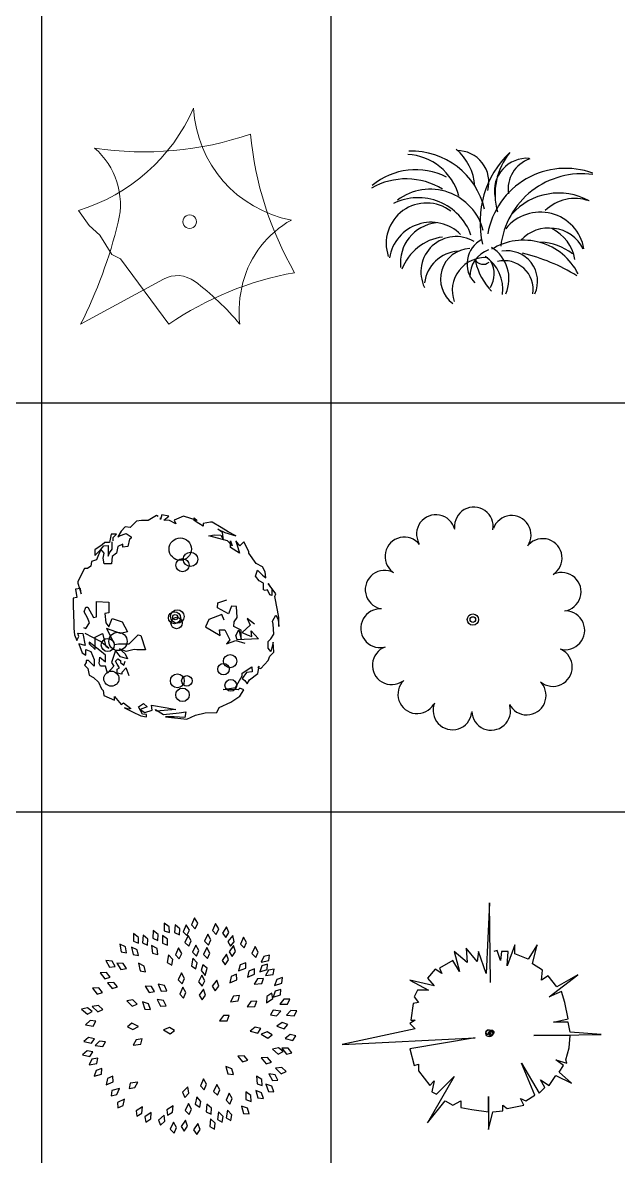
# Model space of a CAD drawing. Header units: millimetres. Extents: x -4017 to 59953, y -688 to 66564.
# Drawn here: x 32926 to 37143, y 26172 to 34195 of the extents above; entities that cross this region are included whole.
import ezdxf

# ---------------------------------------------------------------- set-up
doc = ezdxf.new("R2010")
doc.units = ezdxf.units.MM
doc.layers.add('www.cad-blocks.net', color=7, linetype='Continuous')

# ---------------------------------------------------------------- blocks, each defined once
blk = doc.blocks.new('A$C516926BB')
for p, q in [((35.5196, 38.5194), (35.5196, 0)), ((37.5671, 38.5194), (37.5671, 0)), ((0, 22.1292), (62.4121, 22.1292)), ((0, 19.2339), (62.4121, 19.2339))]:
    blk.add_line(p, q)
blk = doc.blocks.new('A$C045E3866')
at = {"color": 0, "lineweight": 0}
for p, q in [((0, 0.8062), (0.0761, 0.6997)), ((0.0761, 0.6997), (0.1522, 0.6312)), ((0.1522, 0.6312), (0.2359, 0.4943)), ((0.2359, 0.4943), (0.2968, 0.4639)), ((0.2968, 0.4639), (0.6392, 0)), ((0.0152, 0), (0.6011, 0.3194))]:
    blk.add_line(p, q, dxfattribs=at)
for centre, major_axis, start_param, end_param in [((-0.3757, 2.0495), (-1.2988, 0), 1.864218, 2.728997), ((1.6662, 1.576), (0.8533, 0), 3.197085, 4.52426), ((0.467, 3.5152), (-2.2952, 0), 1.416451, 1.903884), ((3.6225, 1.5708), (-2.4155, 0), 0.093135, 0.522622), ((-0.2314, 0.8479), (-0.3734, 0.3734), 3.687165, 4.784411), ((-3.0256, 1.5312), (-3.4046, 0), 2.675111, 2.901768), ((0.7866, 0.7261), (0.034, 0.034), 5.497787, 8.63938), ((0.7866, 0.7261), (0.034, 0.034), 2.356194, 5.497787), ((1.8529, 0.1155), (0.5035, 0.5035), 1.293206, 2.098997), ((0.6995, 0.1389), (0.1454, 0.1454), 0.14862, 1.284533), ((1.9286, -1.8765), (-2.2768, 0), -1.394569, -0.968745), ((-0.239, -1.1301), (1.2614, 1.2614), 6.183841, 6.431805), ((1.966, 0.0857), (-0.5862, 0.5862), 0.528201, 0.888975)]:
    blk.add_ellipse(centre, major_axis=major_axis, ratio=1, start_param=start_param, end_param=end_param, dxfattribs=at)
blk = doc.blocks.new('A$C14A141C7')
at = {"color": 0}
for centre, major_axis, start_param, end_param in [((0.2366, 0.6619), (-0.2782, 0.2782), 4.185812, 5.448754), ((0.2842, 0.5493), (-0.3739, 0.3739), 4.150969, 5.533968), ((0.361, 0.8065), (0.2624, 0.2624), 5.564176, 6.37331), ((0.6065, 0.8583), (-0.1584, 0.1584), 3.660058, 5.512291), ((1.45, 0.5763), (-0.4823, 0.4823), -0.021148, 1.016369), ((1.3459, 0.7735), (-0.3335, 0.3335), 0.109386, 1.053784), ((0.3128, 0.4628), (-0.3421, 0.3421), -1.251174, -0.094665), ((1.3745, 0.3965), (0.5603, 0), 1.219022, 2.968097), ((1.1001, 0.7974), (0.163, 0.163), 0.720057, 2.5278), ((1.1912, 0.8098), (0.159, 0.159), 1.109027, 2.505569), ((0.2437, 0.3902), (-0.3478, 0.3478), -1.340121, -0.267007), ((1.4904, 0.338), (0.5804, 0), 1.437488, 3.023496), ((0.4156, 0.422), (0.2734, 0.2734), 5.743398, 7.714887), ((1.3254, 0.3384), (-0.3134, 0.3134), -1.291346, 0.066776), ((0.3894, 0.4253), (-0.2021, 0.2021), -1.434329, 1.113009), ((0.33, 0.3518), (-0.2804, 0.2804), 4.266964, 5.953817), ((1.4395, 0.4434), (-0.2122, 0.2122), -1.127376, -0.009525), ((1.195, 0.3335), (0.2216, 0.2216), 5.673002, 7.962933), ((0.4213, 0.278), (0.21, 0.21), 0.003017, 2.19989), ((0.4902, 0.2865), (0.2024, 0.2024), 0.901625, 2.464062), ((0.599, 0.2239), (0.1765, 0.1765), 0.248325, 2.811453), ((1.2562, 0.2598), (0.1942, 0.1942), 5.984026, 7.886893), ((1.1554, 0.2685), (-0.2032, 0.2032), 4.073693, 5.06804), ((0.5469, 0.119), (0.2504, 0.2504), 0.910438, 2.001314), ((0.8678, 0.2808), (-0.1356, 0.1356), -0.318915, 1.564008), ((1.0768, 0.0162), (-0.3053, 0.3053), 4.392695, 6.050634), ((1.1871, 0.0596), (-0.2647, 0.2647), -1.461463, -0.812917), ((0.6305, 0.1126), (-0.1824, 0.1824), -0.715243, 0.655076), ((0.7028, 0.1734), (-0.152, 0.152), -0.747648, 1.724318), ((0.8043, 0.0921), (-0.1647, 0.1647), -0.864229, 1.128579), ((0.8988, 0.1879), (-0.1443, 0.1443), -0.427089, 0.788545), ((0.6473, 0.0984), (-0.1998, 0.1998), 3.804596, 4.908333), ((0.7087, 0.1743), (0.1867, 0.1867), 5.085471, 6.503631), ((0.9596, 0.1572), (-0.1526, 0.1526), 3.503306, 5.667208), ((0.7519, -0.9475), (0.9488, 0.9488), 0.235296, 0.546472), ((0.7895, 0.3451), (0.0479, 0.0479), 2.89212, 4.60243), ((1.176, 0.4001), (-0.3197, 0.3197), 1.015905, 1.551191), ((0.69, 0.2093), (0.1262, 0.1262), 4.935174, 6.010372), ((0.9399, 0.0979), (0.1448, 0.1448), 5.353819, 7.308494)]:
    blk.add_ellipse(centre, major_axis=major_axis, ratio=1, start_param=start_param, end_param=end_param, dxfattribs=at)
blk = doc.blocks.new('A$C2A4E5851')
for p, q in [((0.6254, 1.4449), (0.6174, 1.4131)), ((0.6772, 1.437), (0.6254, 1.4449)), ((0.4461, 1.4012), (0.4023, 1.3574)), ((0.482, 1.4051), (0.4461, 1.4012)), ((0.5099, 1.4051), (0.482, 1.4051)), ((0.5298, 1.4051), (0.5099, 1.4051)), ((0.5895, 1.441), (0.5298, 1.4051)), ((0.6015, 1.433), (0.5895, 1.441)), ((0.6174, 1.4131), (0.6174, 1.425)), ((0.6413, 1.4091), (0.6772, 1.437)), ((0.6812, 1.4051), (0.6413, 1.4091)), ((0.725, 1.3813), (0.6812, 1.4051)), ((0.7807, 1.437), (0.713, 1.4091)), ((0.713, 1.4091), (0.725, 1.3813)), ((0.8763, 1.4051), (0.7807, 1.437)), ((0.8564, 1.425), (0.8763, 1.4051)), ((0.8564, 1.4051), (0.8564, 1.425)), ((0.8883, 1.3852), (0.8564, 1.4051)), ((0.9202, 1.3653), (0.8883, 1.3852)), ((0.9719, 1.3932), (0.9202, 1.3852)), ((0.9202, 1.3852), (0.9202, 1.3653)), ((0.9839, 1.3932), (0.9719, 1.3932)), ((1.0476, 1.3574), (0.9839, 1.3932)), ((0.2669, 1.3096), (0.2549, 1.2499)), ((0.3067, 1.3096), (0.2669, 1.3096)), ((0.2828, 1.2857), (0.3067, 1.3096)), ((0.2828, 1.2618), (0.2828, 1.2857)), ((0.3386, 1.3295), (0.3147, 1.2897)), ((0.3147, 1.2897), (0.3266, 1.2977)), ((0.3266, 1.2977), (0.3744, 1.3136)), ((0.3665, 1.3614), (0.3386, 1.3295)), ((0.4023, 1.3574), (0.3665, 1.3614)), ((0.3744, 1.3136), (0.4103, 1.2897)), ((0.4103, 1.2897), (0.4103, 1.2817)), ((0.96, 1.2977), (0.9998, 1.3056)), ((1.0915, 1.2618), (0.96, 1.2977)), ((0.9998, 1.3056), (1.0436, 1.3016)), ((1.0237, 1.3454), (1.0715, 1.3215)), ((1.0556, 1.3215), (1.0237, 1.3454)), ((1.0436, 1.3016), (1.0636, 1.2698)), ((1.0954, 1.3255), (1.0476, 1.3574)), ((1.0636, 1.2698), (1.0556, 1.3215)), ((1.0715, 1.3215), (1.1512, 1.2977)), ((1.1512, 1.2977), (1.0954, 1.3255)), ((0.2032, 1.234), (0.1514, 1.1981)), ((0.1912, 1.1981), (0.2151, 1.226)), ((0.2231, 1.2499), (0.2032, 1.234)), ((0.2151, 1.226), (0.247, 1.23)), ((0.2549, 1.2499), (0.2231, 1.2499)), ((0.247, 1.23), (0.247, 1.1862)), ((0.2749, 1.238), (0.2749, 1.2539)), ((0.2749, 1.2021), (0.2749, 1.238)), ((0.3147, 1.222), (0.3067, 1.1743)), ((0.3505, 1.238), (0.3147, 1.222)), ((0.3505, 1.2181), (0.3505, 1.238)), ((0.3864, 1.222), (0.3505, 1.2181)), ((0.3983, 1.2738), (0.3864, 1.222)), ((0.4103, 1.2817), (0.3983, 1.2738)), ((1.1233, 1.226), (1.0915, 1.2618)), ((1.1114, 1.2618), (1.1233, 1.226)), ((1.1114, 1.2141), (1.1114, 1.2618)), ((1.1751, 1.1743), (1.1114, 1.2141)), ((1.1512, 1.2618), (1.1751, 1.1743)), ((1.1791, 1.226), (1.1512, 1.2618)), ((1.207, 1.2539), (1.1791, 1.226)), ((1.2428, 1.1862), (1.207, 1.2539)), ((0.1633, 1.1265), (0.1275, 1.1146)), ((0.1514, 1.1583), (0.1912, 1.1981)), ((0.1514, 1.1981), (0.1514, 1.1583)), ((0.1952, 1.2021), (0.1633, 1.1265)), ((0.2191, 1.1743), (0.1952, 1.2021)), ((0.2111, 1.1384), (0.2191, 1.1743)), ((0.2191, 1.0986), (0.2111, 1.1384)), ((0.247, 1.1862), (0.247, 1.1544)), ((0.247, 1.1544), (0.2549, 1.1782)), ((0.2549, 1.1782), (0.2749, 1.2021)), ((0.2749, 1.1504), (0.2709, 1.0986)), ((0.3067, 1.1743), (0.2749, 1.1504)), ((1.2428, 1.1743), (1.2428, 1.1862)), ((1.2946, 1.1026), (1.2428, 1.1743)), ((0.0797, 1.0668), (0.0319, 0.9752)), ((0.0996, 1.0668), (0.0797, 1.0668)), ((0.1235, 1.0827), (0.0996, 1.0668)), ((0.1275, 1.1146), (0.1235, 1.0827)), ((0.2709, 1.0986), (0.2191, 1.0986)), ((1.2906, 1.0111), (1.3026, 1.0548)), ((1.3384, 1.0787), (1.2946, 1.1026)), ((1.3026, 1.0548), (1.3384, 1.019)), ((1.3583, 1.0429), (1.3384, 1.0787)), ((0.0319, 0.9752), (0.0319, 0.9633)), ((0.0319, 0.9633), (0.0558, 0.8877)), ((1.3145, 0.9792), (1.2906, 1.0111)), ((1.3464, 0.9633), (1.3145, 0.9792)), ((1.3384, 1.019), (1.3623, 0.9991)), ((1.3464, 0.9155), (1.3464, 0.9633)), ((1.3623, 0.9991), (1.3583, 1.0429)), ((0.0518, 0.9235), (0.0159, 0.9195)), ((0.0159, 0.9195), (0.0239, 0.8598)), ((0.0558, 0.8877), (0.0518, 0.9235)), ((1.3583, 0.9115), (1.3464, 0.9155)), ((1.3743, 0.9155), (1.3583, 0.9115)), ((1.3902, 0.8797), (1.3743, 0.9155)), ((1.434, 0.8877), (1.3783, 0.9593)), ((1.3783, 0.9593), (1.3942, 0.9354)), ((1.3942, 0.9354), (1.4061, 0.9235)), ((1.4061, 0.9235), (1.4061, 0.8757)), ((1.4261, 0.8678), (1.434, 0.8877)), ((0.0239, 0.8598), (0, 0.8558)), ((0, 0.8558), (0, 0.8041)), ((0, 0.8041), (0.004, 0.6767)), ((0.1633, 0.8319), (0.251, 0.828)), ((0.1633, 0.7921), (0.1633, 0.8319)), ((0.251, 0.828), (0.251, 0.7523)), ((1.0198, 0.7882), (1.0237, 0.824)), ((1.0237, 0.824), (1.0875, 0.8439)), ((1.4061, 0.8757), (1.3902, 0.8797)), ((1.446, 0.7722), (1.4261, 0.8678)), ((0.0757, 0.7603), (0.0876, 0.7921)), ((0.0996, 0.7165), (0.0757, 0.7603)), ((0.0876, 0.7921), (0.1036, 0.7921)), ((0.1036, 0.7921), (0.1434, 0.7205)), ((0.1434, 0.7205), (0.1633, 0.7245)), ((0.1633, 0.7245), (0.1633, 0.7921)), ((0.251, 0.7523), (0.2231, 0.7483)), ((0.2231, 0.7483), (0.231, 0.6807)), ((1.0516, 0.7404), (0.96, 0.7046)), ((1.0994, 0.7444), (1.0198, 0.7882)), ((1.0676, 0.7006), (1.0516, 0.7404)), ((1.1193, 0.8001), (1.0994, 0.7444)), ((1.1552, 0.7961), (1.1193, 0.8001)), ((1.1592, 0.7205), (1.1552, 0.7961)), ((1.4101, 0.6926), (1.434, 0.7364)), ((1.434, 0.7364), (1.45, 0.7046)), ((1.4539, 0.7205), (1.446, 0.7722)), ((0.004, 0.6767), (0.004, 0.6409)), ((0.0717, 0.6488), (0.0876, 0.6409)), ((0.0876, 0.6409), (0.1155, 0.6807)), ((0.1155, 0.6807), (0.0996, 0.7165)), ((0.231, 0.6807), (0.251, 0.6528)), ((0.251, 0.6528), (0.2749, 0.7125)), ((0.2749, 0.7125), (0.3466, 0.6886)), ((0.3466, 0.6886), (0.3824, 0.617)), ((0.96, 0.7046), (0.9361, 0.6528)), ((0.9361, 0.6528), (1.0397, 0.5931)), ((1.1353, 0.6568), (1.1393, 0.6886)), ((1.1871, 0.6289), (1.1353, 0.6568)), ((1.1393, 0.6886), (1.1592, 0.7205)), ((1.2508, 0.6648), (1.195, 0.613)), ((1.2309, 0.7125), (1.2508, 0.6648)), ((1.2827, 0.6727), (1.2309, 0.7125)), ((1.4141, 0.6727), (1.4101, 0.6926)), ((1.4181, 0.6011), (1.4141, 0.6727)), ((1.45, 0.7046), (1.4539, 0.6568)), ((1.4539, 0.6568), (1.4539, 0.7205)), ((0.004, 0.6409), (0.008, 0.5971)), ((0.008, 0.5971), (0.0239, 0.5573)), ((0.0239, 0.5573), (0.0398, 0.5851)), ((0.0398, 0.5851), (0.0319, 0.609)), ((0.0319, 0.609), (0.0677, 0.605)), ((0.0677, 0.605), (0.0837, 0.5215)), ((0.1912, 0.5493), (0.0837, 0.605)), ((0.1554, 0.5812), (0.2071, 0.605)), ((0.1554, 0.4936), (0.1554, 0.5812)), ((0.2071, 0.605), (0.231, 0.5135)), ((0.235, 0.6409), (0.2709, 0.5732)), ((0.3346, 0.605), (0.235, 0.6409)), ((0.2709, 0.5732), (0.2908, 0.5294)), ((0.3824, 0.617), (0.3346, 0.605)), ((0.3944, 0.5334), (0.4581, 0.5971)), ((0.4581, 0.5971), (0.478, 0.5931)), ((0.478, 0.5931), (0.5099, 0.4896)), ((1.0357, 0.6329), (1.0715, 0.6329)), ((1.0397, 0.5931), (1.0357, 0.6329)), ((1.0715, 0.6329), (1.1074, 0.5613)), ((1.1512, 0.5931), (1.1711, 0.6329)), ((1.1592, 0.5613), (1.1512, 0.5931)), ((1.3105, 0.5692), (1.1592, 0.5613)), ((1.1711, 0.6329), (1.1871, 0.5692)), ((1.1871, 0.5692), (1.1871, 0.6289)), ((1.195, 0.613), (1.2309, 0.5971)), ((1.2309, 0.5971), (1.2627, 0.5851)), ((1.2588, 0.6249), (1.3105, 0.5692)), ((1.2627, 0.5851), (1.2588, 0.6249)), ((1.3783, 0.5493), (1.3982, 0.5692)), ((1.3982, 0.5692), (1.4181, 0.6011)), ((0.0398, 0.5334), (0.0637, 0.4697)), ((0.0837, 0.5215), (0.0398, 0.5334)), ((0.0876, 0.4936), (0.1235, 0.4777)), ((0.0876, 0.4816), (0.0876, 0.4936)), ((0.0876, 0.4538), (0.0876, 0.4816)), ((0.1872, 0.4856), (0.1115, 0.5453)), ((0.1115, 0.5453), (0.1115, 0.5334)), ((0.1115, 0.5334), (0.1554, 0.4936)), ((0.2271, 0.4538), (0.1872, 0.4856)), ((0.251, 0.5016), (0.1912, 0.5493)), ((0.231, 0.5135), (0.251, 0.5016)), ((0.2988, 0.4856), (0.2709, 0.402)), ((0.2908, 0.5294), (0.3187, 0.5334)), ((0.3346, 0.4418), (0.2988, 0.4856)), ((0.3187, 0.5334), (0.3386, 0.5334)), ((0.3266, 0.4976), (0.3665, 0.4617)), ((0.3744, 0.4777), (0.3266, 0.4976)), ((0.3386, 0.5334), (0.3944, 0.5334)), ((0.4302, 0.4936), (0.3744, 0.4777)), ((0.4501, 0.4896), (0.4302, 0.4936)), ((0.5099, 0.4896), (0.4501, 0.4896)), ((1.1074, 0.5613), (1.0835, 0.5334)), ((1.0835, 0.5334), (1.1512, 0.5573)), ((1.1512, 0.5573), (1.2149, 0.5374)), ((1.3783, 0.5016), (1.3783, 0.5493)), ((1.3982, 0.4777), (1.3783, 0.5016)), ((1.4141, 0.5453), (1.3982, 0.4777)), ((1.4181, 0.4737), (1.4141, 0.5453)), ((0.0637, 0.4697), (0.0876, 0.4538)), ((0.0916, 0.402), (0.0797, 0.3821)), ((0.0916, 0.414), (0.0916, 0.402)), ((0.1076, 0.414), (0.0916, 0.414)), ((0.1474, 0.3742), (0.1076, 0.414)), ((0.1235, 0.4777), (0.1474, 0.4219)), ((0.1474, 0.4219), (0.1474, 0.3742)), ((0.1832, 0.3941), (0.1872, 0.4379)), ((0.1872, 0.4379), (0.2271, 0.406)), ((0.2271, 0.406), (0.2271, 0.4538)), ((0.2709, 0.402), (0.2868, 0.3742)), ((0.2988, 0.41), (0.3147, 0.4259)), ((0.3107, 0.3901), (0.2988, 0.41)), ((0.3147, 0.4259), (0.3346, 0.414)), ((0.3824, 0.4259), (0.3346, 0.4418)), ((0.3346, 0.414), (0.3346, 0.402)), ((0.3346, 0.402), (0.3585, 0.3821)), ((0.3585, 0.3821), (0.3665, 0.41)), ((0.3665, 0.4617), (0.3824, 0.4259)), ((1.3265, 0.3583), (1.3783, 0.414)), ((1.3783, 0.414), (1.3902, 0.4458)), ((1.3902, 0.4458), (1.4181, 0.4737)), ((0.0797, 0.3821), (0.1036, 0.3583)), ((0.1036, 0.3583), (0.1115, 0.3105)), ((0.1912, 0.3742), (0.1832, 0.3941)), ((0.2271, 0.3742), (0.1912, 0.3742)), ((0.243, 0.3264), (0.2271, 0.3742)), ((0.2868, 0.3742), (0.243, 0.3264)), ((0.3266, 0.3622), (0.3107, 0.3901)), ((0.3107, 0.3543), (0.3266, 0.3622)), ((0.3107, 0.3264), (0.3107, 0.3543)), ((0.3426, 0.3184), (0.3107, 0.3264)), ((0.3744, 0.3622), (0.3426, 0.3304)), ((0.3426, 0.3304), (0.3426, 0.3184)), ((0.3944, 0.3065), (0.3744, 0.3622)), ((1.195, 0.3264), (1.2627, 0.3702)), ((1.2269, 0.3304), (1.195, 0.2866)), ((1.195, 0.3065), (1.195, 0.3264)), ((1.2667, 0.3344), (1.2269, 0.3304)), ((1.2468, 0.2786), (1.3066, 0.3224)), ((1.2627, 0.3702), (1.2667, 0.3344)), ((1.3145, 0.3742), (1.3066, 0.3662)), ((1.3066, 0.3224), (1.3145, 0.3742)), ((1.3066, 0.3662), (1.3265, 0.3583)), ((0.1115, 0.3105), (0.1434, 0.2946)), ((0.1434, 0.2946), (0.1793, 0.2627)), ((0.1793, 0.2627), (0.1992, 0.215)), ((1.1472, 0.2229), (1.195, 0.3065)), ((1.195, 0.2866), (1.2149, 0.2747)), ((1.2149, 0.2747), (1.2309, 0.2508)), ((1.2309, 0.2508), (1.2468, 0.2786)), ((0.1992, 0.215), (0.2111, 0.203)), ((0.2111, 0.203), (0.2151, 0.1672)), ((0.2151, 0.1672), (0.2908, 0.1353)), ((1.0596, 0.211), (1.1472, 0.2229)), ((1.1671, 0.207), (1.0596, 0.211)), ((1.1154, 0.1194), (1.1791, 0.1632)), ((1.1791, 0.2189), (1.1671, 0.207)), ((1.207, 0.207), (1.1791, 0.2189)), ((1.1791, 0.1632), (1.207, 0.207)), ((0.2908, 0.1592), (0.3386, 0.1035)), ((0.2908, 0.1353), (0.2908, 0.1592)), ((0.3386, 0.1035), (0.3545, 0.1154)), ((0.3545, 0.1154), (0.4063, 0.0756)), ((0.4621, 0.0876), (0.4979, 0.1115)), ((0.49, 0.0358), (0.4621, 0.0876)), ((0.5218, 0.0876), (0.474, 0.0677)), ((0.4979, 0.1115), (0.5218, 0.0876)), ((0.5537, 0.0995), (0.6652, 0.0796)), ((0.5577, 0.0637), (0.5537, 0.0995)), ((1.0158, 0.0478), (1.0317, 0.0836)), ((1.0317, 0.0836), (1.1154, 0.1194)), ((0.3625, 0.0796), (0.4183, 0.0517)), ((0.3904, 0.0716), (0.3625, 0.0796)), ((0.4063, 0.0756), (0.3904, 0.0716)), ((0.4183, 0.0517), (0.478, 0.0239)), ((0.474, 0.0677), (0.5059, 0.0478)), ((0.478, 0.0239), (0.5178, 0.0159)), ((0.5178, 0.0318), (0.49, 0.0358)), ((0.5059, 0.0478), (0.5577, 0.0637)), ((0.5178, 0.0159), (0.5178, 0.0318)), ((0.5816, 0.0677), (0.6373, 0.0318)), ((0.5856, 0.0557), (0.5816, 0.0677)), ((0.725, 0.0677), (0.5856, 0.0557)), ((0.6373, 0.0318), (0.7489, 0.0438)), ((0.713, 0.0159), (0.6533, 0.0159)), ((0.6533, 0.0159), (0.8046, 0)), ((0.6652, 0.0796), (0.725, 0.0677)), ((0.7887, 0.0119), (0.713, 0.0159)), ((0.7489, 0.0438), (0.7967, 0.0517)), ((0.7967, 0.0517), (0.7887, 0.0119)), ((0.8046, 0), (0.8644, 0.0279)), ((0.8644, 0.0279), (0.9321, 0.0438)), ((0.9321, 0.0438), (1.0158, 0.0478))]:
    blk.add_line(p, q)
for centre, major_axis, start_param, end_param in [((0.757, 1.2037), (0.0561, 0.0561), 5.497787, 11.780972), ((0.7726, 1.0896), (-0.0332, 0.0332), 3.926991, 10.210176), ((0.8296, 1.1311), (0.0361, 0.0361), 5.497787, 11.780972), ((0.7159, 0.7179), (0.0302, 0.0302), 5.497787, 11.780972), ((0.7363, 0.7268), (0.0338, 0.0338), 5.497787, 11.780972), ((0.7207, 0.7217), (-0.0132, 0.0132), 3.926991, 10.210176), ((0.7311, 0.6802), (-0.0286, 0.0286), 3.926991, 10.210176), ((0.2436, 0.5247), (-0.0328, 0.0328), 3.926991, 10.210176), ((0.3162, 0.5506), (-0.0459, 0.0459), 3.926991, 10.210176), ((1.1097, 0.4107), (0.0332, 0.0332), 5.497787, 11.780972), ((0.2695, 0.2863), (0.0378, 0.0378), 5.497787, 11.780972), ((1.063, 0.3537), (-0.0286, 0.0286), 3.926991, 10.210176), ((0.7363, 0.2707), (0.0348, 0.0348), 5.497787, 11.780972), ((0.8037, 0.2707), (-0.0264, 0.0264), 3.926991, 10.210176), ((1.1149, 0.2397), (0.0293, 0.0293), 5.497787, 11.780972), ((0.7726, 0.1723), (0.0338, 0.0338), 5.497787, 11.780972)]:
    blk.add_ellipse(centre, major_axis=major_axis, ratio=1, start_param=start_param, end_param=end_param)
blk = doc.blocks.new('A$C0B0E77E6')
for centre, major_axis, start_param, end_param in [((0.5317, 1.3883), (-0.0968, 0.0968), 4.171827, 7.570831), ((0.8004, 1.4423), (-0.0968, 0.0968), 3.752948, 7.151952), ((1.0678, 1.3823), (-0.0968, 0.0968), 3.334069, 6.733073), ((0.3081, 1.2297), (0.0968, 0.0968), 6.161502, 9.560506), ((1.2878, 1.2187), (-0.0968, 0.0968), 2.91519, 6.314194), ((0.1684, 0.9939), (-0.0968, 0.0968), -1.273601, 2.125404), ((1.4221, 0.9798), (-0.0968, 0.0968), 2.496311, 5.895315), ((0.1367, 0.7216), (-0.0968, 0.0968), -0.854721, 2.544283), ((0.793, 0.7832), (0.0281, 0.0281), 5.497787, 11.780972), ((0.793, 0.7832), (-0.0141, 0.0141), 3.926991, 10.210176), ((1.4477, 0.7069), (0.0968, 0.0968), 3.648228, 7.047232), ((0.2185, 0.46), (-0.0968, 0.0968), -0.435842, 2.963162), ((1.3601, 0.4472), (0.0968, 0.0968), 3.229349, 6.628353), ((0.3996, 0.2543), (-0.0968, 0.0968), -0.016963, 3.382041), ((1.1744, 0.2456), (0.0968, 0.0968), 2.81047, 6.209474), ((0.6487, 0.14), (-0.0968, 0.0968), 0.401916, 3.80092), ((0.9228, 0.1369), (0.0968, 0.0968), 2.391591, 5.790595)]:
    blk.add_ellipse(centre, major_axis=major_axis, ratio=1, start_param=start_param, end_param=end_param)
blk = doc.blocks.new('A$C39A75EC9')
at = {"linetype": 'ByBlock'}
for p, q in [((0.801, 1.533), (0.7786, 1.4835)), ((0.8228, 1.494), (0.801, 1.533)), ((0.6206, 1.4697), (0.5842, 1.4955)), ((0.5842, 1.4955), (0.5853, 1.4412)), ((0.6219, 1.4277), (0.6206, 1.4697)), ((0.6627, 1.4824), (0.6594, 1.4282)), ((0.6969, 1.4538), (0.6627, 1.4824)), ((0.6948, 1.4119), (0.6969, 1.4538)), ((0.7416, 1.4839), (0.7195, 1.4343)), ((0.7636, 1.4451), (0.7416, 1.4839)), ((0.7469, 1.4066), (0.7636, 1.4451)), ((0.7786, 1.4835), (0.8058, 1.4556)), ((0.8058, 1.4556), (0.8228, 1.494)), ((0.9494, 1.4925), (0.927, 1.443)), ((0.9712, 1.4535), (0.9494, 1.4925)), ((0.9542, 1.4151), (0.9712, 1.4535)), ((1.026, 1.4695), (0.9976, 1.4231)), ((1.0427, 1.4281), (1.026, 1.4695)), ((0.3691, 1.4212), (0.3681, 1.3669)), ((0.3681, 1.3669), (0.4042, 1.352)), ((0.4045, 1.394), (0.3691, 1.4212)), ((0.4042, 1.352), (0.4045, 1.394)), ((0.4356, 1.4095), (0.4314, 1.3553)), ((0.4693, 1.3803), (0.4356, 1.4095)), ((0.4665, 1.3384), (0.4693, 1.3803)), ((0.507, 1.4428), (0.5047, 1.3885)), ((0.5047, 1.3885), (0.5403, 1.3728)), ((0.5417, 1.4148), (0.507, 1.4428)), ((0.5403, 1.3728), (0.5417, 1.4148)), ((0.5729, 1.4074), (0.5727, 1.3531)), ((0.6087, 1.3808), (0.5729, 1.4074)), ((0.5853, 1.4412), (0.6219, 1.4277)), ((0.6089, 1.3387), (0.6087, 1.3808)), ((0.6594, 1.4282), (0.6948, 1.4119)), ((0.7195, 1.4343), (0.7469, 1.4066)), ((0.7543, 1.4082), (0.7324, 1.3585)), ((0.7764, 1.3695), (0.7543, 1.4082)), ((0.7599, 1.3309), (0.7764, 1.3695)), ((0.8933, 1.4158), (0.871, 1.3663)), ((0.871, 1.3663), (0.8982, 1.3384)), ((0.9151, 1.3769), (0.8933, 1.4158)), ((0.8982, 1.3384), (0.9151, 1.3769)), ((0.927, 1.443), (0.9542, 1.4151)), ((0.9976, 1.4231), (1.0211, 1.3921)), ((1.0211, 1.3921), (1.0427, 1.4281)), ((1.0719, 1.4067), (1.0362, 1.3657)), ((1.0362, 1.3657), (1.0543, 1.3312)), ((1.0815, 1.3632), (1.0719, 1.4067)), ((1.1474, 1.3963), (1.125, 1.3467)), ((1.1692, 1.3573), (1.1474, 1.3963)), ((0.3113, 1.3259), (0.2717, 1.3464)), ((0.2717, 1.3464), (0.2804, 1.2927)), ((0.2804, 1.2927), (0.3185, 1.2845)), ((0.3185, 1.2845), (0.3113, 1.3259)), ((0.3945, 1.3067), (0.3539, 1.3253)), ((0.3539, 1.3253), (0.3651, 1.2721)), ((0.4036, 1.2657), (0.3945, 1.3067)), ((0.4314, 1.3553), (0.4665, 1.3384)), ((0.5346, 1.3144), (0.4959, 1.3367)), ((0.4959, 1.3367), (0.5021, 1.2827)), ((0.5398, 1.2727), (0.5346, 1.3144)), ((0.5727, 1.3531), (0.6089, 1.3387)), ((0.6877, 1.3192), (0.6653, 1.2697)), ((0.7094, 1.2803), (0.6877, 1.3192)), ((0.7324, 1.3585), (0.7599, 1.3309)), ((0.8096, 1.3395), (0.7868, 1.2902)), ((0.7868, 1.2902), (0.8138, 1.262)), ((0.8311, 1.3004), (0.8096, 1.3395)), ((0.8138, 1.262), (0.8311, 1.3004)), ((0.8869, 1.3221), (0.8645, 1.2726)), ((0.9086, 1.2832), (0.8869, 1.3221)), ((1.0754, 1.3367), (1.0444, 1.2921)), ((1.0444, 1.2921), (1.0661, 1.2597)), ((1.0543, 1.3312), (1.0815, 1.3632)), ((1.0661, 1.2597), (1.0897, 1.2945)), ((1.0897, 1.2945), (1.0754, 1.3367)), ((1.125, 1.3467), (1.1523, 1.3189)), ((1.1523, 1.3189), (1.1692, 1.3573)), ((1.2292, 1.329), (1.2069, 1.2795)), ((1.251, 1.2901), (1.2292, 1.329)), ((1.2341, 1.2516), (1.251, 1.2901)), ((0.2165, 1.2254), (0.1722, 1.231)), ((0.1722, 1.231), (0.1988, 1.1836)), ((0.2374, 1.1889), (0.2165, 1.2254)), ((0.295, 1.2093), (0.2505, 1.2124)), ((0.2505, 1.2124), (0.2797, 1.1666)), ((0.318, 1.1741), (0.295, 1.2093)), ((0.3651, 1.2721), (0.4036, 1.2657)), ((0.4044, 1.2103), (0.4147, 1.1569)), ((0.4446, 1.1909), (0.4044, 1.2103)), ((0.5021, 1.2827), (0.5398, 1.2727)), ((0.6164, 1.2704), (0.607, 1.2169)), ((0.607, 1.2169), (0.6403, 1.1966)), ((0.6471, 1.2381), (0.6164, 1.2704)), ((0.6403, 1.1966), (0.6471, 1.2381)), ((0.6653, 1.2697), (0.6925, 1.2418)), ((0.6925, 1.2418), (0.7094, 1.2803)), ((0.7893, 1.2463), (0.7777, 1.1932)), ((0.8187, 1.2127), (0.7893, 1.2463)), ((0.8101, 1.1716), (0.8187, 1.2127)), ((0.8645, 1.2726), (0.8917, 1.2447)), ((0.8917, 1.2447), (0.9086, 1.2832)), ((1.0262, 1.2763), (0.9959, 1.2312)), ((0.9959, 1.2312), (1.018, 1.1991)), ((1.018, 1.1991), (1.0412, 1.2342)), ((1.0412, 1.2342), (1.0262, 1.2763)), ((1.1639, 1.2147), (1.1244, 1.2002)), ((1.1627, 1.1757), (1.1639, 1.2147)), ((1.2069, 1.2795), (1.2341, 1.2516)), ((1.2905, 1.2584), (1.2729, 1.2175)), ((1.2729, 1.2175), (1.3258, 1.2299)), ((1.317, 1.2049), (1.2771, 1.1916)), ((1.3314, 1.2684), (1.2905, 1.2584)), ((1.3146, 1.166), (1.317, 1.2049)), ((1.3258, 1.2299), (1.3314, 1.2684)), ((0.1763, 1.1456), (0.1317, 1.1442)), ((0.1317, 1.1442), (0.1654, 1.1016)), ((0.2027, 1.113), (0.1763, 1.1456)), ((0.1988, 1.1836), (0.2374, 1.1889)), ((0.2797, 1.1666), (0.318, 1.1741)), ((0.4147, 1.1569), (0.453, 1.1498)), ((0.453, 1.1498), (0.4446, 1.1909)), ((0.7077, 1.142), (0.6854, 1.0925)), ((0.7295, 1.1031), (0.7077, 1.142)), ((0.7777, 1.1932), (0.8101, 1.1716)), ((0.853, 1.1266), (0.8277, 1.0785)), ((0.8592, 1.2001), (0.8476, 1.1597)), ((0.8476, 1.1597), (0.8744, 1.124)), ((0.8723, 1.0864), (0.853, 1.1266)), ((0.8899, 1.1761), (0.8592, 1.2001)), ((0.8744, 1.124), (0.8899, 1.1761)), ((1.0974, 1.1336), (1.0591, 1.1163)), ((1.0989, 1.0946), (1.0974, 1.1336)), ((1.1244, 1.2002), (1.1115, 1.1575)), ((1.1115, 1.1575), (1.1627, 1.1757)), ((1.1857, 1.1554), (1.1756, 1.112)), ((1.1756, 1.112), (1.2255, 1.1336)), ((1.2241, 1.1725), (1.1857, 1.1554)), ((1.2255, 1.1336), (1.2241, 1.1725)), ((1.2771, 1.1916), (1.2628, 1.1493)), ((1.2628, 1.1493), (1.3146, 1.166)), ((1.3227, 1.1628), (1.3023, 1.1231)), ((1.3023, 1.1231), (1.3559, 1.1319)), ((1.3641, 1.17), (1.3227, 1.1628)), ((1.3559, 1.1319), (1.3641, 1.17)), ((0.1654, 1.1016), (0.2027, 1.113)), ((0.2281, 1.0754), (0.1836, 1.0733)), ((0.1836, 1.0733), (0.2178, 1.0312)), ((0.2178, 1.0312), (0.255, 1.043)), ((0.255, 1.043), (0.2281, 1.0754)), ((0.4949, 1.0459), (0.4504, 1.049)), ((0.4504, 1.049), (0.4796, 1.0032)), ((0.5178, 1.0107), (0.4949, 1.0459)), ((0.5869, 1.0532), (0.5435, 1.0633)), ((0.5435, 1.0633), (0.565, 1.0134)), ((0.604, 1.0148), (0.5869, 1.0532)), ((0.6854, 1.0925), (0.7126, 1.0646)), ((0.7126, 1.0646), (0.7295, 1.1031)), ((0.8277, 1.0785), (0.8531, 1.049)), ((0.8531, 1.049), (0.8723, 1.0864)), ((0.9584, 1.0912), (0.9258, 1.0476)), ((0.9258, 1.0476), (0.9464, 1.0145)), ((0.9464, 1.0145), (0.9712, 1.0485)), ((0.9712, 1.0485), (0.9584, 1.0912)), ((1.0591, 1.1163), (1.0492, 1.0728)), ((1.0492, 1.0728), (1.0989, 1.0946)), ((1.2466, 1.1001), (1.2228, 1.0623)), ((1.2228, 1.0623), (1.277, 1.0664)), ((1.2885, 1.1036), (1.2466, 1.1001)), ((1.277, 1.0664), (1.2885, 1.1036)), ((1.3818, 1.0963), (1.367, 1.0543)), ((1.367, 1.0543), (1.4189, 1.0702)), ((1.4219, 1.109), (1.3818, 1.0963)), ((1.4189, 1.0702), (1.4219, 1.109)), ((0.1229, 1.0366), (0.0783, 1.0356)), ((0.0783, 1.0356), (0.1115, 0.9926)), ((0.1115, 0.9926), (0.1489, 1.0036)), ((0.1489, 1.0036), (0.1229, 1.0366)), ((0.4796, 1.0032), (0.5178, 1.0107)), ((0.565, 1.0134), (0.604, 1.0148)), ((0.7176, 1.0423), (0.6953, 0.9928)), ((0.6953, 0.9928), (0.7225, 0.9649)), ((0.7394, 1.0034), (0.7176, 1.0423)), ((0.7225, 0.9649), (0.7394, 1.0034)), ((0.8642, 1.0286), (0.8322, 0.9847)), ((0.8322, 0.9847), (0.8532, 0.9518)), ((0.8532, 0.9518), (0.8776, 0.986)), ((0.8776, 0.986), (0.8642, 1.0286)), ((1.0767, 0.9772), (1.0539, 0.9389)), ((1.1185, 0.9817), (1.0767, 0.9772)), ((1.108, 0.9442), (1.1185, 0.9817)), ((1.312, 0.9749), (1.3106, 0.9303)), ((1.3463, 0.9991), (1.312, 0.9749)), ((1.3553, 0.9612), (1.3463, 0.9991)), ((1.371, 1.0122), (1.3566, 0.97)), ((1.3566, 0.97), (1.4084, 0.9864)), ((1.4109, 1.0253), (1.371, 1.0122)), ((1.4084, 0.9864), (1.4109, 1.0253)), ((0.0431, 0.8963), (0, 0.885)), ((0, 0.885), (0.0424, 0.851)), ((0.0762, 0.8703), (0.0431, 0.8963)), ((0.1203, 0.9117), (0.0762, 0.905)), ((0.0762, 0.905), (0.1148, 0.8667)), ((0.1504, 0.8824), (0.1203, 0.9117)), ((0.3647, 0.9511), (0.3207, 0.9438)), ((0.3207, 0.9438), (0.3597, 0.906)), ((0.3597, 0.906), (0.3951, 0.9221)), ((0.3951, 0.9221), (0.3647, 0.9511)), ((0.4743, 0.9233), (0.432, 0.9375)), ((0.432, 0.9375), (0.4487, 0.8858)), ((0.4487, 0.8858), (0.4876, 0.8835)), ((0.4876, 0.8835), (0.4743, 0.9233)), ((0.58, 0.9472), (0.5361, 0.955)), ((0.5361, 0.955), (0.5603, 0.9063)), ((0.5603, 0.9063), (0.5991, 0.9097)), ((0.5991, 0.9097), (0.58, 0.9472)), ((1.0539, 0.9389), (1.108, 0.9442)), ((1.1981, 0.9403), (1.173, 0.9034)), ((1.173, 0.9034), (1.2273, 0.9055)), ((1.2401, 0.9424), (1.1981, 0.9403)), ((1.2273, 0.9055), (1.2401, 0.9424)), ((1.3106, 0.9303), (1.3553, 0.9612)), ((1.4318, 0.9573), (1.405, 0.9216)), ((1.405, 0.9216), (1.4593, 0.9212)), ((1.4738, 0.9574), (1.4318, 0.9573)), ((1.4593, 0.9212), (1.4738, 0.9574)), ((0.0605, 0.8062), (0.0288, 0.7748)), ((0.0424, 0.851), (0.0762, 0.8703)), ((0.1021, 0.8002), (0.0605, 0.8062)), ((0.1148, 0.8667), (0.1504, 0.8824)), ((1.0045, 0.8401), (0.9779, 0.8043)), ((0.9779, 0.8043), (1.0322, 0.8042)), ((1.0465, 0.8404), (1.0045, 0.8401)), ((1.0322, 0.8042), (1.0465, 0.8404)), ((1.3567, 0.8792), (1.3378, 0.8452)), ((1.3378, 0.8452), (1.3794, 0.8399)), ((1.4105, 0.8719), (1.3567, 0.8792)), ((1.3794, 0.8399), (1.4105, 0.8719)), ((1.4822, 0.8771), (1.452, 0.8443)), ((1.452, 0.8443), (1.506, 0.8385)), ((1.524, 0.873), (1.4822, 0.8771)), ((1.506, 0.8385), (1.524, 0.873)), ((0.0288, 0.7748), (0.0825, 0.7665)), ((0.0825, 0.7665), (0.1021, 0.8002)), ((0.3556, 0.787), (0.3268, 0.7607)), ((0.3268, 0.7607), (0.3646, 0.7425)), ((0.4043, 0.7629), (0.3556, 0.787)), ((0.3646, 0.7425), (0.4043, 0.7629)), ((0.6224, 0.7562), (0.5812, 0.739)), ((0.5812, 0.739), (0.6278, 0.7111)), ((0.6587, 0.7349), (0.6224, 0.7562)), ((0.6278, 0.7111), (0.6587, 0.7349)), ((1.2294, 0.7581), (1.1951, 0.7295)), ((1.1951, 0.7295), (1.2479, 0.7166)), ((1.2703, 0.7485), (1.2294, 0.7581)), ((1.2479, 0.7166), (1.2703, 0.7485)), ((1.3141, 0.7249), (1.2728, 0.7079)), ((1.3503, 0.7036), (1.3141, 0.7249)), ((1.4195, 0.7904), (1.383, 0.7647)), ((1.383, 0.7647), (1.4346, 0.7476)), ((1.4595, 0.7776), (1.4195, 0.7904)), ((1.4346, 0.7476), (1.4595, 0.7776)), ((0.0509, 0.6855), (0.017, 0.6566)), ((0.017, 0.6566), (0.0699, 0.6443)), ((0.092, 0.6764), (0.0509, 0.6855)), ((0.0699, 0.6443), (0.092, 0.6764)), ((0.1278, 0.6599), (0.0968, 0.6277)), ((0.1695, 0.6549), (0.1278, 0.6599)), ((0.1507, 0.6208), (0.1695, 0.6549)), ((0.3874, 0.6694), (0.3654, 0.6306)), ((0.4291, 0.6749), (0.3874, 0.6694)), ((0.4193, 0.6371), (0.4291, 0.6749)), ((1.2728, 0.7079), (1.3193, 0.6798)), ((1.3193, 0.6798), (1.3503, 0.7036)), ((1.4768, 0.7062), (1.4423, 0.6779)), ((1.4423, 0.6779), (1.495, 0.6647)), ((1.5177, 0.6964), (1.4768, 0.7062)), ((1.495, 0.6647), (1.5177, 0.6964)), ((0.0393, 0.5919), (0.0061, 0.5621)), ((0.0061, 0.5621), (0.0593, 0.5512)), ((0.0805, 0.5839), (0.0393, 0.5919)), ((0.0593, 0.5512), (0.0805, 0.5839)), ((0.0968, 0.6277), (0.1507, 0.6208)), ((0.3654, 0.6306), (0.4193, 0.6371)), ((1.3946, 0.6127), (1.3511, 0.603)), ((1.3511, 0.603), (1.3922, 0.5674)), ((1.3922, 0.5674), (1.4267, 0.5856)), ((1.4267, 0.5856), (1.3946, 0.6127)), ((1.4635, 0.6104), (1.4189, 0.6097)), ((1.4189, 0.6097), (1.4519, 0.5665)), ((1.4519, 0.5665), (1.4894, 0.5773)), ((1.4894, 0.5773), (1.4635, 0.6104)), ((0.0744, 0.532), (0.0547, 0.4921)), ((0.0547, 0.4921), (0.1082, 0.5017)), ((0.1157, 0.5399), (0.0744, 0.532)), ((0.1082, 0.5017), (0.1157, 0.5399)), ((1.1506, 0.5566), (1.1061, 0.5541)), ((1.1061, 0.5541), (1.1409, 0.5123)), ((1.1409, 0.5123), (1.1778, 0.5246)), ((1.1778, 0.5246), (1.1506, 0.5566)), ((1.3176, 0.5437), (1.273, 0.5421)), ((1.273, 0.5421), (1.3069, 0.4996)), ((1.3069, 0.4996), (1.3442, 0.5111)), ((1.3442, 0.5111), (1.3176, 0.5437)), ((0.1039, 0.453), (0.0892, 0.4108)), ((0.0892, 0.4108), (0.1411, 0.427)), ((0.1439, 0.4659), (0.1039, 0.453)), ((0.1411, 0.427), (0.1439, 0.4659)), ((0.2223, 0.4117), (0.1841, 0.3941)), ((0.2241, 0.3728), (0.2223, 0.4117)), ((1.0633, 0.4645), (1.0216, 0.4804)), ((1.0216, 0.4804), (1.0363, 0.428)), ((1.0363, 0.428), (1.075, 0.4242)), ((1.075, 0.4242), (1.0633, 0.4645)), ((1.2759, 0.388), (1.2381, 0.4116)), ((1.2381, 0.4116), (1.2424, 0.3574)), ((1.3699, 0.4213), (1.3258, 0.4282)), ((1.3258, 0.4282), (1.351, 0.38)), ((1.3898, 0.3843), (1.3699, 0.4213)), ((1.4186, 0.4742), (1.3744, 0.4681)), ((1.3744, 0.4681), (1.4124, 0.4292)), ((1.4124, 0.4292), (1.4483, 0.4445)), ((1.4483, 0.4445), (1.4186, 0.4742)), ((0.1841, 0.3941), (0.1746, 0.3506)), ((0.1746, 0.3506), (0.2241, 0.3728)), ((0.268, 0.3235), (0.2152, 0.3107)), ((0.2506, 0.2824), (0.268, 0.3235)), ((0.3455, 0.3626), (0.3365, 0.3247)), ((0.3365, 0.3247), (0.378, 0.331)), ((0.3993, 0.3703), (0.3455, 0.3626)), ((0.378, 0.331), (0.3993, 0.3703)), ((0.7532, 0.3359), (0.7149, 0.2974)), ((0.7599, 0.2918), (0.7532, 0.3359)), ((0.8644, 0.3936), (0.842, 0.3441)), ((0.842, 0.3441), (0.8692, 0.3162)), ((0.8861, 0.3547), (0.8644, 0.3936)), ((0.8692, 0.3162), (0.8861, 0.3547)), ((0.9577, 0.3538), (0.9353, 0.3043)), ((0.9794, 0.3149), (0.9577, 0.3538)), ((1.2424, 0.3574), (1.2797, 0.3461)), ((1.2797, 0.3461), (1.2759, 0.388)), ((1.3481, 0.3401), (1.3058, 0.3541)), ((1.3058, 0.3541), (1.3228, 0.3025)), ((1.3617, 0.3003), (1.3481, 0.3401)), ((1.351, 0.38), (1.3898, 0.3843)), ((0.2152, 0.3107), (0.2099, 0.272)), ((0.2099, 0.272), (0.2506, 0.2824)), ((0.3037, 0.2488), (0.2545, 0.2259)), ((0.2948, 0.2051), (0.3037, 0.2488)), ((0.7149, 0.2974), (0.7306, 0.2617)), ((0.7306, 0.2617), (0.7599, 0.2918)), ((0.8157, 0.2662), (0.8047, 0.2129)), ((0.8454, 0.2329), (0.8157, 0.2662)), ((0.9353, 0.3043), (0.9625, 0.2764)), ((0.9625, 0.2764), (0.9794, 0.3149)), ((1.0454, 0.2918), (1.023, 0.2423)), ((1.023, 0.2423), (1.0502, 0.2144)), ((1.0671, 0.2529), (1.0454, 0.2918)), ((1.0502, 0.2144), (1.0671, 0.2529)), ((1.1997, 0.2749), (1.1631, 0.3005)), ((1.1631, 0.3005), (1.1645, 0.2462)), ((1.1645, 0.2462), (1.2011, 0.2329)), ((1.2011, 0.2329), (1.1997, 0.2749)), ((1.2753, 0.2941), (1.2336, 0.3098)), ((1.2336, 0.3098), (1.2485, 0.2575)), ((1.2485, 0.2575), (1.2873, 0.2539)), ((1.2873, 0.2539), (1.2753, 0.2941)), ((1.3228, 0.3025), (1.3617, 0.3003)), ((0.2545, 0.2259), (0.2569, 0.187)), ((0.2569, 0.187), (0.2948, 0.2051)), ((0.4329, 0.1944), (0.386, 0.1669)), ((0.386, 0.1669), (0.3921, 0.1284)), ((0.4281, 0.15), (0.4329, 0.1944)), ((0.6498, 0.2023), (0.603, 0.1747)), ((0.603, 0.1747), (0.6091, 0.1363)), ((0.6451, 0.1579), (0.6498, 0.2023)), ((0.7568, 0.218), (0.7345, 0.1685)), ((0.7345, 0.1685), (0.7617, 0.1406)), ((0.7786, 0.1791), (0.7568, 0.218)), ((0.7617, 0.1406), (0.7786, 0.1791)), ((0.8047, 0.2129), (0.8373, 0.1917)), ((0.8373, 0.1917), (0.8454, 0.2329)), ((0.8883, 0.2143), (0.8832, 0.1602)), ((0.9215, 0.1845), (0.8883, 0.2143)), ((0.918, 0.1426), (0.9215, 0.1845)), ((1.0342, 0.1707), (1.0247, 0.1172)), ((1.0649, 0.1383), (1.0342, 0.1707)), ((1.1744, 0.1845), (1.1328, 0.2005)), ((1.1328, 0.2005), (1.1473, 0.1481)), ((1.186, 0.1441), (1.1744, 0.1845)), ((0.3921, 0.1284), (0.4281, 0.15)), ((0.493, 0.1537), (0.4473, 0.1242)), ((0.4473, 0.1242), (0.4551, 0.086)), ((0.4551, 0.086), (0.4901, 0.1092)), ((0.4901, 0.1092), (0.493, 0.1537)), ((0.5857, 0.1368), (0.5451, 0.1006)), ((0.5451, 0.1006), (0.5586, 0.0641)), ((0.5586, 0.0641), (0.5897, 0.0923)), ((0.5897, 0.0923), (0.5857, 0.1368)), ((0.6091, 0.1363), (0.6451, 0.1579)), ((0.6503, 0.0868), (0.6279, 0.0373)), ((0.6721, 0.0479), (0.6503, 0.0868)), ((0.7363, 0.1004), (0.7047, 0.0561)), ((0.75, 0.0579), (0.7363, 0.1004)), ((0.8832, 0.1602), (0.918, 0.1426)), ((0.9141, 0.1092), (0.9074, 0.0553)), ((0.9464, 0.0784), (0.9141, 0.1092)), ((0.9709, 0.1585), (0.9628, 0.1048)), ((0.9628, 0.1048), (0.9966, 0.0853)), ((1.0024, 0.1269), (0.9709, 0.1585)), ((0.9966, 0.0853), (1.0024, 0.1269)), ((1.0247, 0.1172), (1.058, 0.0969)), ((1.058, 0.0969), (1.0649, 0.1383)), ((1.1473, 0.1481), (1.186, 0.1441)), ((0.6279, 0.0373), (0.6552, 0.0094)), ((0.6552, 0.0094), (0.6721, 0.0479)), ((0.7047, 0.0561), (0.726, 0.0235)), ((0.726, 0.0235), (0.75, 0.0579)), ((0.8233, 0.0773), (0.7938, 0.0316)), ((0.7938, 0.0316), (0.8166, 0)), ((0.8166, 0), (0.839, 0.0355)), ((0.839, 0.0355), (0.8233, 0.0773)), ((0.9074, 0.0553), (0.9416, 0.0367)), ((0.9416, 0.0367), (0.9464, 0.0784))]:
    blk.add_line(p, q, dxfattribs=at)
blk = doc.blocks.new('A$C10B52065')
for p, q in [((1.0418, 1.6043), (1.0183, 1.1034)), ((1.0496, 1.0408), (1.0418, 1.6043)), ((1.2219, 1.3069), (1.1671, 1.1582)), ((1.2219, 1.2443), (1.2219, 1.3069)), ((1.3786, 1.3069), (1.3159, 1.2051)), ((1.3472, 1.1738), (1.3786, 1.3069)), ((0.7911, 1.2599), (0.8303, 1.1191)), ((0.8851, 1.1817), (0.7911, 1.2599)), ((0.9556, 1.1895), (0.8773, 1.2834)), ((0.8773, 1.2834), (0.8851, 1.1817)), ((0.9634, 1.2599), (0.9556, 1.1895)), ((1.0183, 1.1034), (0.9634, 1.2599)), ((1.0966, 1.2678), (1.0731, 1.2599)), ((1.1201, 1.1973), (1.0966, 1.2678)), ((1.1279, 1.2599), (1.1201, 1.1973)), ((1.1749, 1.2599), (1.1279, 1.2599)), ((1.1671, 1.1582), (1.1749, 1.2599)), ((1.3159, 1.2051), (1.2219, 1.2443)), ((0.6579, 1.1347), (0.6031, 1.0721)), ((0.7049, 1.1034), (0.6579, 1.1347)), ((0.7833, 1.1973), (0.6893, 1.1425)), ((0.6893, 1.1425), (0.7049, 1.1034)), ((0.8303, 1.1191), (0.7833, 1.1973)), ((1.4177, 1.1269), (1.3472, 1.1738)), ((1.4099, 1.0565), (1.4177, 1.1269)), ((0.6501, 1.0173), (0.4778, 1.0565)), ((0.4778, 1.0565), (0.611, 0.986)), ((0.6031, 1.0721), (0.6501, 1.0173)), ((1.4569, 1.0878), (1.4099, 1.0565)), ((1.5195, 1.0095), (1.4569, 1.0878)), ((1.4647, 0.9391), (1.6684, 1.0956)), ((1.6684, 1.0956), (1.5195, 1.0095)), ((0.5326, 0.986), (0.5091, 0.9391)), ((0.611, 0.986), (0.5326, 0.986)), ((1.5509, 0.9782), (1.4647, 0.9391)), ((1.5744, 0.8999), (1.5509, 0.9782)), ((0.5013, 0.8921), (0.4856, 0.7747)), ((0.5405, 0.8999), (0.5013, 0.8921)), ((0.5091, 0.9391), (0.5405, 0.8999)), ((1.5979, 0.7826), (1.5744, 0.8999)), ((0.517, 0.7747), (0.4778, 0.7513)), ((0.4778, 0.7513), (0.517, 0.7121)), ((0.4856, 0.7747), (0.517, 0.7747)), ((1.4961, 0.7591), (1.5979, 0.7826)), ((1.5979, 0.7591), (1.4961, 0.7591)), ((1.6135, 0.6887), (1.5979, 0.7591)), ((0.517, 0.7121), (0, 0.6026)), ((0, 0.6026), (0.9399, 0.6495)), ((0.9399, 0.6495), (0.4778, 0.5713)), ((1.3551, 0.6652), (1.8329, 0.673)), ((1.6135, 0.6652), (1.3551, 0.6652)), ((1.6057, 0.5791), (1.6135, 0.6652)), ((1.8329, 0.673), (1.6135, 0.6887)), ((0.4778, 0.5713), (0.5091, 0.4539)), ((1.5822, 0.493), (1.6057, 0.5791)), ((1.5117, 0.493), (1.59, 0.4695)), ((1.5665, 0.4539), (1.5117, 0.493)), ((1.59, 0.4695), (1.5822, 0.493)), ((0.5091, 0.4539), (0.5405, 0.4617)), ((0.5405, 0.4617), (0.5405, 0.4148)), ((0.5405, 0.4148), (0.6188, 0.313)), ((1.3629, 0.2426), (1.2689, 0.4695)), ((1.2689, 0.4695), (1.3942, 0.2582)), ((1.5352, 0.4069), (1.5665, 0.4539)), ((1.6214, 0.3287), (1.5352, 0.4069)), ((0.7911, 0.3756), (0.6031, 0.047)), ((0.6188, 0.313), (0.6501, 0.3443)), ((0.6501, 0.3443), (0.6345, 0.2661)), ((0.6658, 0.2504), (0.7911, 0.3756)), ((1.4334, 0.2974), (1.4021, 0.3522)), ((1.4021, 0.3522), (1.4647, 0.313)), ((1.4647, 0.313), (1.5117, 0.3835)), ((1.5117, 0.3835), (1.6214, 0.3287)), ((0.6345, 0.2661), (0.6658, 0.2504)), ((1.3002, 0.2035), (1.3629, 0.2426)), ((1.3942, 0.2582), (1.4334, 0.2974)), ((0.6031, 0.047), (0.7284, 0.2035)), ((0.7284, 0.2035), (0.7833, 0.1722)), ((0.7833, 0.1722), (0.8381, 0.2035)), ((0.8381, 0.2035), (0.8381, 0.1565)), ((1.0339, 0.2348), (1.0339, 0)), ((1.0339, 0.1252), (1.0339, 0.2348)), ((1.1357, 0.133), (1.1357, 0.1722)), ((1.1357, 0.1722), (1.1671, 0.1487)), ((1.1671, 0.1487), (1.2846, 0.1722)), ((1.2846, 0.1722), (1.2611, 0.2191)), ((1.2611, 0.2191), (1.3002, 0.2035)), ((0.8381, 0.1565), (0.9164, 0.1409)), ((0.9164, 0.1409), (1.0339, 0.1252)), ((1.0339, 0), (1.0653, 0.1252)), ((1.0653, 0.1252), (1.1357, 0.133))]:
    blk.add_line(p, q)
for centre, major_axis, start_param, end_param in [((1.0339, 0.6887), (-0.0124, 0.0124), 3.926991, 10.210176), ((1.0418, 0.6808), (0.0175, 0.0175), 5.497787, 11.780972), ((1.0496, 0.6808), (0.0111, 0.0111), 5.497787, 11.780972), ((1.0574, 0.6887), (0.0111, 0.0111), 5.497787, 11.780972)]:
    blk.add_ellipse(centre, major_axis=major_axis, ratio=1, start_param=start_param, end_param=end_param)

msp = doc.modelspace()

# ---------------------------------------------------------------- block references
at = {"xscale": 1000, "yscale": 1000, "zscale": 1000}
for name, p in [('A$C045E3866', (33321.6, 32060.2)), ('A$C14A141C7', (35395.7, 32207.1)), ('A$C0B0E77E6', (35319.8, 29187.4)), ('A$C2A4E5851', (33285, 29265.7)), ('A$C10B52065', (35188.6, 26361.3)), ('A$C39A75EC9', (33342.7, 26327.4))]:
    msp.add_blockref(name, p, dxfattribs=at)
at = {"layer": 'www.cad-blocks.net', "color": 155, "true_color": 0x546d8e, "xscale": 1000, "yscale": 1000, "zscale": 1000}
msp.add_blockref('A$C516926BB', (-2458.7, 9375.6), dxfattribs=at)

doc.saveas('drawing.dxf')
